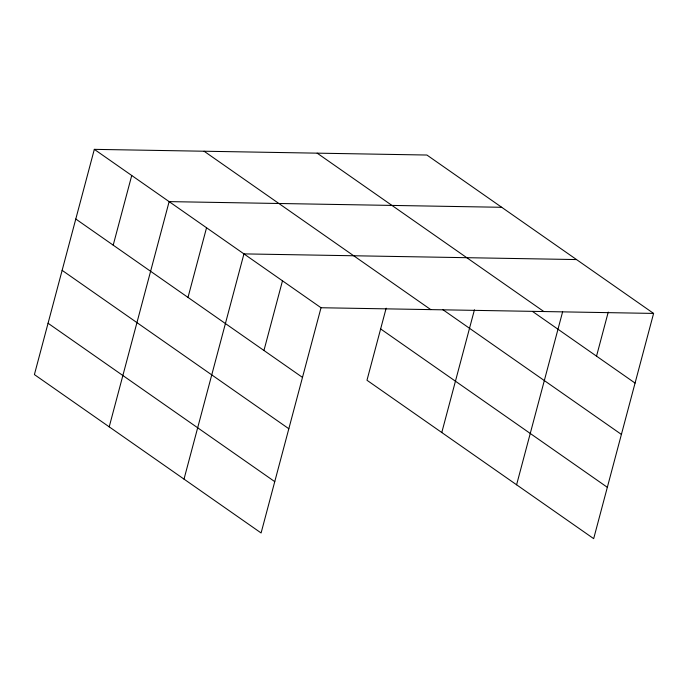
<?xml version="1.0" encoding="UTF-8"?>
<svg xmlns="http://www.w3.org/2000/svg" width="688" height="688" viewBox="0 0 688 688"><rect width="100%" height="100%" fill="white"/><g stroke="black" fill="none" stroke-linecap="round" stroke-linejoin="round"><path stroke-width="1.03" d="M94.325 149.356L34.4 374.582L261.096 532.968L321.021 307.742L94.325 149.356L426.904 155.032L653.6 313.418L593.675 538.644L366.979 380.258L386.157 308.181M113.202 245.152L131.735 175.483M109.211 426.852L169.136 201.618L501.715 207.294M188.005 297.414L206.546 227.754M184.014 479.115L243.948 253.889L576.527 259.565M263.951 350.476L282.484 280.816M441.782 432.528L474.436 309.815M516.593 484.799L562.621 311.81M596.53 356.152L608.244 312.103M321.021 307.742L653.6 313.418M317.159 153.157L543.847 311.544M532.761 311.604L635.067 383.078M442.556 309.454L621.402 434.42M204.078 151.222L430.774 309.617M380.636 328.924L607.332 487.31M75.792 219.016L302.488 377.402M62.135 270.35L288.831 428.736M48.057 323.248L274.753 481.634"/></g></svg>
